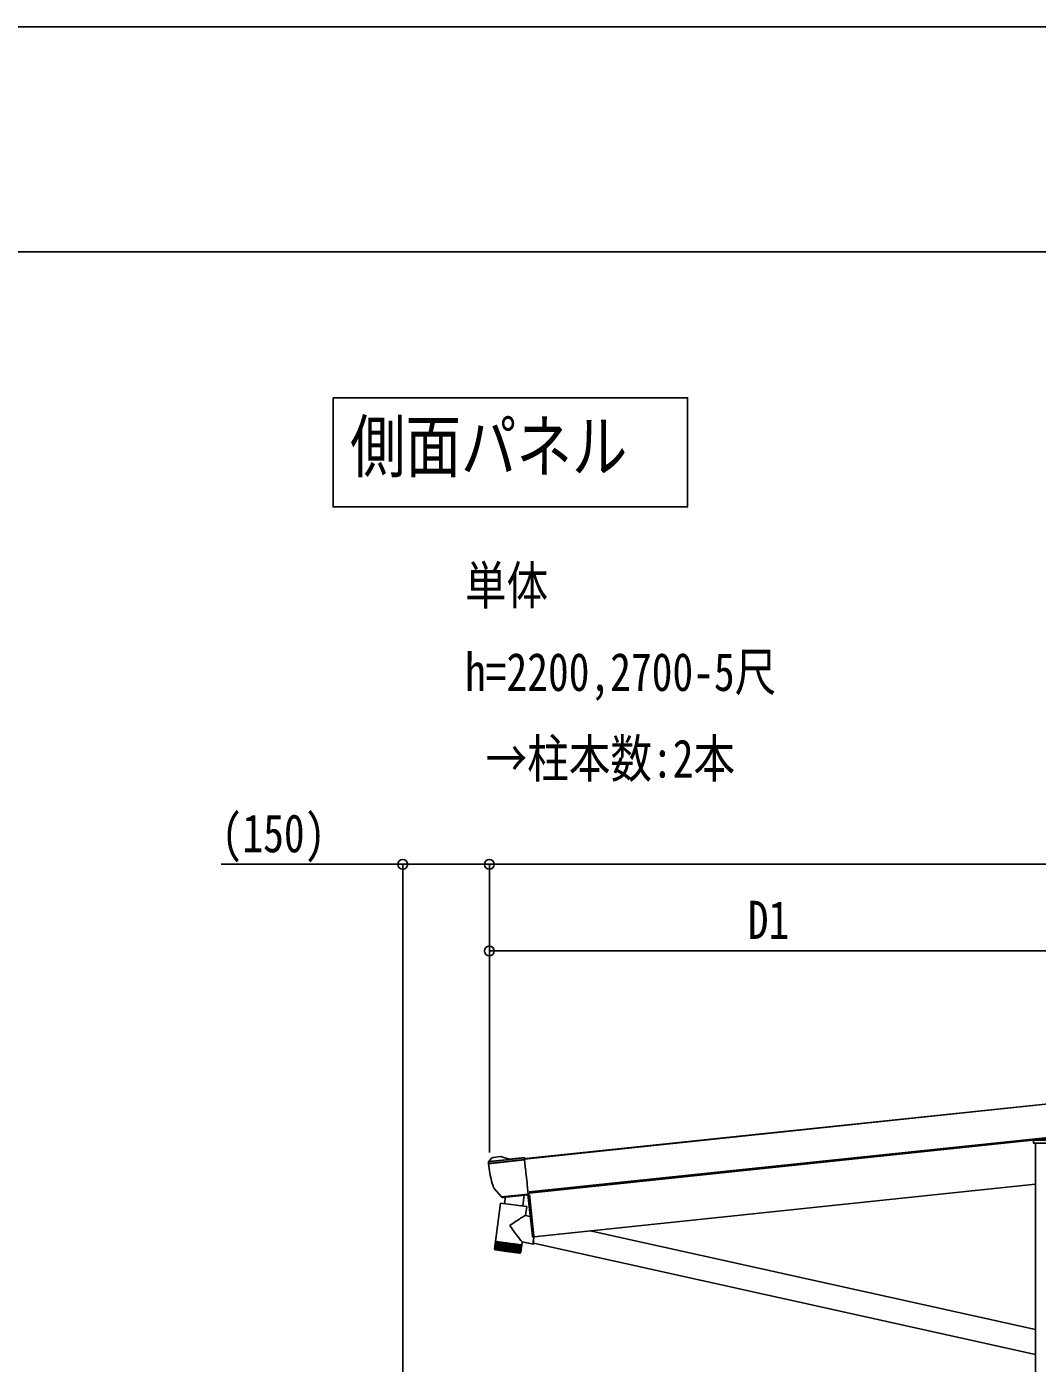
# Model space of a CAD drawing. Units: millimetres, scale not verified. Extents: x -8410 to 8410, y -5940 to 5940.
# Drawn here: x 872 to 2622, y 3626 to 5940 of the extents above; entities that cross this region are included whole.
import ezdxf
from ezdxf.enums import TextEntityAlignment as Align

# ---------------------------------------------------------------- set-up
doc = ezdxf.new("R2010")
doc.units = ezdxf.units.MM
doc.header["$LTSCALE"] = 30
for name, color, linetype in [('0-2_USER1', 3, 'Continuous'), ('0-4_YKK_13', 4, 'Continuous'), ('0-5_YKK_A1', 4, 'Continuous'), ('0-6_YKK_D', 6, 'Continuous'), ('0-7_YKK_ZWAK', 7, 'Continuous')]:
    doc.layers.add(name, color=color, linetype=linetype)
doc.styles.add('ＭＳ ゴシック', font='')
doc.styles.get('ＭＳ ゴシック').set_extended_font_data('MS Gothic')

msp = doc.modelspace()

# ---------------------------------------------------------------- linework, layer by layer
at = {"layer": '0-4_YKK_13'}
for p, q in [((2615.24, 4010.09), (2615.02, 4006.46)), ((2616.5, 4006.46), (2615.02, 4006.46)), ((2617.02, 4006.46), (2616.5, 4006.46)), ((2729.52, 4006.46), (2617.02, 4006.46)), ((2728.8, 4011.96), (2617.24, 4011.96)), ((1671.89, 3974.66), (1733.88, 3981.18)), ((1679.73, 3982.05), (1693.22, 3983.47)), ((1707.3, 3978.92), (1733.82, 3981.7)), ((1733.88, 3981.18), (1733.82, 3981.7)), ((1671.59, 3971.14), (1671.54, 3971.61)), ((1671.59, 3971.14), (1734.24, 3977.73)), ((1671.95, 3974.75), (1707.35, 3978.47)), ((1676.37, 3980.23), (1672.07, 3974.92)), ((1734.19, 3978.2), (1734.24, 3977.73)), ((1734.24, 3977.73), (1735.98, 3961.17)), ((1735.98, 3961.17), (1736.23, 3958.84)), ((1736.23, 3958.84), (1736.58, 3955.49)), ((1736.58, 3955.49), (1738.33, 3938.85)), ((1738.33, 3938.85), (1738.33, 3938.84)), ((1738.33, 3938.84), (1738.8, 3934.37)), ((1679.47, 3932.66), (1679.47, 3932.66)), ((1681.59, 3928.36), (1680.81, 3929.25)), ((1694.33, 3913.7), (1681.59, 3928.36)), ((1694.33, 3913.7), (1740.46, 3918.55)), ((1694.5, 3913.5), (1694.33, 3913.7)), ((1697.08, 3912.48), (1740.62, 3917.06)), ((1699.29, 3901.94), (1700.84, 3913.72)), ((1733.57, 3917.16), (1731.02, 3897.77)), ((1738.8, 3934.37), (1740.46, 3918.55)), ((1740.46, 3918.55), (1740.62, 3917.06)), ((1742.52, 3918.1), (1750.13, 3845.66)), ((1692.45, 3902.84), (1683.7, 3836.42)), ((1692.45, 3902.84), (1737.86, 3896.87)), ((1735.86, 3881.68), (1737.86, 3896.87)), ((1744.03, 3879.86), (1735.8, 3881.69)), ((2618.27, 3683.84), (1847.67, 3854.91)), ((1683.7, 3836.42), (1682.07, 3824.02)), ((1683.8, 3836.41), (1682.16, 3823.92)), ((1682.4, 3822.65), (1682.45, 3822.64)), ((1684.07, 3836.37), (1682.41, 3823.8)), ((1682.57, 3822.82), (1682.54, 3822.63)), ((1682.54, 3822.63), (1682.67, 3822.61)), ((1682.87, 3823.94), (1682.83, 3823.66)), ((1682.9, 3822.92), (1682.85, 3822.59)), ((1682.85, 3822.59), (1683.06, 3822.56)), ((1684.5, 3836.31), (1682.87, 3823.94)), ((1683.42, 3823.22), (1683.33, 3822.53)), ((1683.33, 3822.53), (1683.62, 3822.49)), ((1685.09, 3836.24), (1683.41, 3823.5)), ((1702.84, 3819.27), (1683.79, 3821.78)), ((1685.76, 3836.15), (1683.96, 3822.44)), ((1683.96, 3822.44), (1684.33, 3822.39)), ((1685.84, 3836.14), (1684.16, 3823.32)), ((1686.56, 3836.04), (1684.75, 3822.34)), ((1684.75, 3822.34), (1685.19, 3822.28)), ((1686.75, 3836.02), (1685.05, 3823.12)), ((1687.5, 3835.92), (1685.7, 3822.21)), ((1685.7, 3822.21), (1686.21, 3822.15)), ((1687.8, 3835.88), (1686.09, 3822.91)), ((1688.59, 3835.78), (1686.78, 3822.07)), ((1686.78, 3822.07), (1687.36, 3821.99)), ((1688.99, 3835.72), (1687.27, 3822.67)), ((1689.81, 3835.61), (1688.01, 3821.91)), ((1688.01, 3821.91), (1688.65, 3821.82)), ((1690.31, 3835.55), (1688.58, 3822.43)), ((1691.16, 3835.44), (1689.36, 3821.73)), ((1689.36, 3821.73), (1690.06, 3821.64)), ((1691.74, 3835.36), (1690.01, 3822.16)), ((1692.62, 3835.24), (1690.82, 3821.54)), ((1690.82, 3821.54), (1691.58, 3821.44)), ((1693.29, 3835.16), (1691.54, 3821.88)), ((1694.2, 3835.04), (1692.39, 3821.33)), ((1692.39, 3821.33), (1693.19, 3821.23)), ((1694.93, 3834.94), (1693.17, 3821.59)), ((1695.86, 3834.82), (1694.05, 3821.11)), ((1694.05, 3821.11), (1694.9, 3821)), ((1696.65, 3834.71), (1694.89, 3821.3)), ((1697.6, 3834.59), (1695.8, 3820.88)), ((1695.8, 3820.88), (1696.67, 3820.77)), ((1698.45, 3834.48), (1696.67, 3821.01)), ((1699.41, 3834.35), (1697.61, 3820.65)), ((1697.61, 3820.65), (1698.51, 3820.53)), ((1700.3, 3834.23), (1698.52, 3820.7)), ((1701.28, 3834.1), (1699.47, 3820.4)), ((1699.47, 3820.4), (1700.4, 3820.28)), ((1702.19, 3833.98), (1700.4, 3820.4)), ((1703.18, 3833.85), (1701.37, 3820.15)), ((1701.37, 3820.15), (1702.31, 3820.03)), ((1704.12, 3833.73), (1702.31, 3820.03)), ((1725.24, 3816.33), (1702.84, 3819.27)), ((1705.11, 3833.6), (1703.3, 3819.9)), ((1703.3, 3819.9), (1704.25, 3819.77)), ((1706.05, 3833.48), (1704.25, 3819.77)), ((1707.04, 3833.35), (1705.24, 3819.64)), ((1705.24, 3819.64), (1706.18, 3819.52)), ((1707.99, 3833.22), (1706.18, 3819.52)), ((1707.17, 3819.39), (1708.98, 3833.09)), ((1707.17, 3819.39), (1708.11, 3819.26)), ((1709.91, 3832.97), (1708.11, 3819.26)), ((1709.08, 3819.13), (1710.01, 3819.01)), ((1709.09, 3819.13), (1710.9, 3832.84)), ((1711.81, 3832.72), (1710.01, 3819.01)), ((1710.96, 3818.89), (1711.86, 3818.77)), ((1711, 3819.06), (1712.79, 3832.59)), ((1713.67, 3832.47), (1711.86, 3818.77)), ((1712.86, 3818.88), (1714.63, 3832.35)), ((1715.47, 3832.24), (1713.67, 3818.53)), ((1714.65, 3818.71), (1716.42, 3832.11)), ((1717.2, 3832.01), (1715.4, 3818.3)), ((1716.37, 3818.56), (1718.13, 3831.89)), ((1718.85, 3831.79), (1717.05, 3818.09)), ((1718.01, 3818.41), (1719.76, 3831.67)), ((1720.41, 3831.59), (1718.6, 3817.88)), ((1719.55, 3818.28), (1721.29, 3831.47)), ((1721.86, 3831.39), (1720.05, 3817.69)), ((1720.98, 3818.16), (1722.71, 3831.28)), ((1723.19, 3831.22), (1721.38, 3817.52)), ((1722.29, 3818.06), (1724.01, 3831.11)), ((1724.39, 3831.06), (1722.59, 3817.36)), ((1723.47, 3817.99), (1725.18, 3830.96)), ((1725.46, 3830.92), (1723.66, 3817.22)), ((1724.51, 3817.94), (1726.21, 3830.82)), ((1726.38, 3830.8), (1724.58, 3817.09)), ((1727.15, 3830.7), (1725.35, 3816.99)), ((1725.4, 3817.91), (1727.09, 3830.71)), ((1726.15, 3817.89), (1727.82, 3830.61)), ((1726.73, 3817.9), (1728.39, 3830.53)), ((1727.17, 3818.09), (1728.8, 3830.48)), ((1727.41, 3818.07), (1729.04, 3830.45)), ((1727.48, 3818.04), (1729.11, 3830.44)), ((1729.04, 3830.45), (1729.11, 3830.44)), ((1729.11, 3830.44), (1729.86, 3836.09)), ((1729.77, 3836.11), (1749.24, 3831.79)), ((1749.65, 3833.64), (2618.27, 3640.82)), ((1712.79, 3818.65), (1713.67, 3818.53)), ((1714.56, 3818.41), (1715.4, 3818.3)), ((1716.25, 3818.19), (1717.05, 3818.09)), ((1717.86, 3817.98), (1718.6, 3817.88)), ((1719.36, 3817.78), (1720.05, 3817.69)), ((1720.75, 3817.6), (1721.38, 3817.52)), ((1722.02, 3817.43), (1722.59, 3817.36)), ((1723.15, 3817.28), (1723.66, 3817.22)), ((1724.15, 3817.15), (1724.58, 3817.09)), ((1724.99, 3817.04), (1725.35, 3816.99)), ((1725.68, 3816.95), (1725.96, 3816.91)), ((1726.03, 3817.48), (1725.96, 3816.91)), ((1726.21, 3816.88), (1726.41, 3816.85)), ((1726.45, 3817.18), (1726.41, 3816.85)), ((1726.58, 3816.83), (1726.69, 3816.82)), ((1726.71, 3816.97), (1726.69, 3816.82)), ((1726.77, 3816.81), (1726.81, 3816.8))]:
    msp.add_line(p, q, dxfattribs=at)
for points in [[(1671.42, 3972.72), (1671.54, 3971.61), (1734.19, 3978.2), (1733.88, 3981.18)], [(1707.35, 3978.47), (1707.3, 3978.92), (1694.51, 3983.32)], [(1740.03, 3917.84), (1747.64, 3845.49), (1747.69, 3845)], [(1748.73, 3844.1), (1750.29, 3844.17), (1750.13, 3845.66)], [(1750.4, 3844.69), (1750, 3842.37), (1749.63, 3840.08), (1749.34, 3838.01), (1749.12, 3836.2), (1748.98, 3834.67), (1748.92, 3833.45), (1748.95, 3832.55), (1749.06, 3831.99), (1749.25, 3831.79), (1749.52, 3831.93), (1749.86, 3832.43), (1750.28, 3833.27), (1750.37, 3833.49)], [(1750.55, 3844.7), (1750.42, 3843.94), (1750.04, 3841.66), (1749.74, 3839.6), (1749.51, 3837.78), (1749.36, 3836.25), (1749.3, 3835.02), (1749.31, 3834.12), (1749.41, 3833.56), (1749.6, 3833.35), (1749.86, 3833.5), (1749.93, 3833.58)], [(1682.07, 3823.74), (1682.06, 3823.88), (1682.07, 3824.02), (1682.06, 3823.68), (1682.11, 3823.33), (1682.22, 3822.98), (1682.4, 3822.65)], [(1682.16, 3823.72), (1682.16, 3823.87), (1682.17, 3824.01), (1682.17, 3823.67), (1682.23, 3823.31), (1682.36, 3822.96), (1682.54, 3822.63)], [(1682.67, 3822.61), (1682.5, 3822.95), (1682.41, 3823.29), (1682.4, 3823.64), (1682.44, 3823.98), (1682.46, 3823.63), (1682.53, 3823.27), (1682.66, 3822.92), (1682.85, 3822.59)], [(1683.06, 3822.56), (1682.9, 3822.89), (1682.82, 3823.24), (1682.82, 3823.58), (1682.88, 3823.92), (1682.91, 3823.57), (1683, 3823.21), (1683.14, 3822.86), (1683.33, 3822.53)], [(1683.62, 3822.49), (1683.46, 3822.82), (1683.4, 3823.16), (1683.42, 3823.5), (1683.49, 3823.84), (1683.53, 3823.49), (1683.63, 3823.13), (1683.77, 3822.78), (1683.96, 3822.44)], [(1729.04, 3830.45), (1728.79, 3830.48), (1728.37, 3830.54), (1727.79, 3830.61), (1727.04, 3830.71), (1726.14, 3830.83), (1725.09, 3830.97), (1723.89, 3831.13), (1722.56, 3831.3), (1721.11, 3831.49), (1719.55, 3831.7), (1717.88, 3831.92), (1716.13, 3832.15), (1714.31, 3832.39), (1712.42, 3832.64), (1710.49, 3832.89), (1708.53, 3833.15), (1706.55, 3833.41), (1704.57, 3833.67), (1702.61, 3833.93), (1700.67, 3834.18), (1698.78, 3834.43), (1696.94, 3834.68), (1695.18, 3834.91), (1693.5, 3835.13), (1691.92, 3835.34), (1690.45, 3835.53), (1689.11, 3835.71), (1687.89, 3835.87), (1686.82, 3836.01), (1685.89, 3836.13), (1685.12, 3836.23), (1684.51, 3836.31), (1684.07, 3836.37), (1683.8, 3836.4), (1683.7, 3836.42)], [(1684.33, 3822.39), (1684.19, 3822.72), (1684.14, 3823.06), (1684.17, 3823.4), (1684.26, 3823.74), (1684.32, 3823.38), (1684.42, 3823.03), (1684.57, 3822.67), (1684.75, 3822.34)], [(1685.19, 3822.28), (1685.07, 3822.61), (1685.03, 3822.94), (1685.08, 3823.28), (1685.19, 3823.62), (1685.25, 3823.26), (1685.37, 3822.9), (1685.52, 3822.55), (1685.7, 3822.21)], [(1686.21, 3822.15), (1686.1, 3822.47), (1686.08, 3822.81), (1686.14, 3823.14), (1686.26, 3823.47), (1686.34, 3823.12), (1686.46, 3822.76), (1686.61, 3822.4), (1686.78, 3822.07)], [(1687.36, 3821.99), (1687.27, 3822.32), (1687.27, 3822.65), (1687.34, 3822.98), (1687.48, 3823.31), (1687.56, 3822.96), (1687.69, 3822.59), (1687.85, 3822.24), (1688.01, 3821.91)], [(1688.65, 3821.82), (1688.57, 3822.15), (1688.59, 3822.48), (1688.68, 3822.81), (1688.82, 3823.14), (1688.92, 3822.78), (1689.05, 3822.42), (1689.2, 3822.06), (1689.36, 3821.73)], [(1690.06, 3821.64), (1689.99, 3821.96), (1690.03, 3822.29), (1690.14, 3822.62), (1690.29, 3822.94), (1690.4, 3822.58), (1690.53, 3822.22), (1690.68, 3821.87), (1690.82, 3821.54)], [(1691.58, 3821.44), (1691.53, 3821.76), (1691.58, 3822.08), (1691.7, 3822.41), (1691.87, 3822.73), (1691.98, 3822.37), (1692.12, 3822.01), (1692.26, 3821.66), (1692.39, 3821.33)], [(1693.19, 3821.23), (1693.17, 3821.54), (1693.23, 3821.86), (1693.37, 3822.19), (1693.55, 3822.51), (1693.67, 3822.15), (1693.8, 3821.79), (1693.94, 3821.44), (1694.05, 3821.11)], [(1694.9, 3821), (1694.89, 3821.31), (1694.97, 3821.64), (1695.12, 3821.96), (1695.31, 3822.28), (1695.43, 3821.92), (1695.57, 3821.56), (1695.7, 3821.21), (1695.8, 3820.88)], [(1696.67, 3820.77), (1696.69, 3821.08), (1696.79, 3821.4), (1696.95, 3821.72), (1697.15, 3822.04), (1697.27, 3821.68), (1697.4, 3821.32), (1697.53, 3820.97), (1697.61, 3820.65)], [(1698.51, 3820.53), (1698.54, 3820.83), (1698.66, 3821.15), (1698.84, 3821.47), (1699.04, 3821.79), (1699.16, 3821.43), (1699.29, 3821.07), (1699.41, 3820.72), (1699.47, 3820.4)], [(1700.4, 3820.28), (1700.45, 3820.58), (1700.58, 3820.9), (1700.77, 3821.22), (1700.97, 3821.54), (1701.1, 3821.17), (1701.23, 3820.81), (1701.33, 3820.46), (1701.37, 3820.15)], [(1702.31, 3820.03), (1702.39, 3820.33), (1702.53, 3820.64), (1702.73, 3820.96), (1702.94, 3821.28), (1703.07, 3820.91), (1703.18, 3820.55), (1703.28, 3820.21), (1703.3, 3819.9)], [(1704.25, 3819.77), (1704.34, 3820.07), (1704.5, 3820.38), (1704.7, 3820.7), (1704.92, 3821.02), (1705.04, 3820.65), (1705.15, 3820.3), (1705.23, 3819.95), (1705.24, 3819.64)], [(1706.18, 3819.52), (1706.3, 3819.81), (1706.47, 3820.12), (1706.68, 3820.44), (1706.9, 3820.76), (1707.02, 3820.39), (1707.12, 3820.04), (1707.18, 3819.69), (1707.17, 3819.39)], [(1708.11, 3819.26), (1708.24, 3819.56), (1708.43, 3819.86), (1708.64, 3820.18), (1708.86, 3820.5), (1708.98, 3820.14), (1709.07, 3819.78), (1709.12, 3819.44), (1709.08, 3819.13)], [(1710.01, 3819.01), (1710.15, 3819.3), (1710.35, 3819.61), (1710.57, 3819.93), (1710.79, 3820.24), (1710.9, 3819.88), (1710.98, 3819.53), (1711.02, 3819.19), (1710.96, 3818.89)], [(1711.86, 3818.77), (1712.03, 3819.06), (1712.24, 3819.36), (1712.46, 3819.68), (1712.68, 3820), (1712.78, 3819.64), (1712.85, 3819.28), (1712.87, 3818.95), (1712.79, 3818.65)], [(1713.67, 3818.53), (1713.85, 3818.82), (1714.06, 3819.12), (1714.29, 3819.44), (1714.5, 3819.76), (1714.6, 3819.4), (1714.65, 3819.04), (1714.65, 3818.71), (1714.56, 3818.41)], [(1715.4, 3818.3), (1715.59, 3818.59), (1715.82, 3818.89), (1716.05, 3819.21), (1716.25, 3819.53), (1716.34, 3819.17), (1716.38, 3818.82), (1716.36, 3818.49), (1716.25, 3818.19)], [(1717.05, 3818.09), (1717.26, 3818.37), (1717.49, 3818.67), (1717.71, 3818.99), (1717.92, 3819.31), (1717.99, 3818.95), (1718.02, 3818.6), (1717.99, 3818.27), (1717.86, 3817.98)], [(1718.6, 3817.88), (1718.83, 3818.16), (1719.06, 3818.46), (1719.29, 3818.78), (1719.48, 3819.1), (1719.54, 3818.74), (1719.56, 3818.4), (1719.51, 3818.07), (1719.36, 3817.78)], [(1720.05, 3817.69), (1720.29, 3817.97), (1720.53, 3818.27), (1720.75, 3818.59), (1720.93, 3818.91), (1720.98, 3818.56), (1720.98, 3818.21), (1720.91, 3817.89), (1720.75, 3817.6)], [(1721.38, 3817.52), (1721.63, 3817.79), (1721.87, 3818.1), (1722.08, 3818.41), (1722.26, 3818.73), (1722.3, 3818.38), (1722.28, 3818.04), (1722.2, 3817.72), (1722.02, 3817.43)], [(1722.59, 3817.36), (1722.84, 3817.63), (1723.08, 3817.94), (1723.29, 3818.25), (1723.46, 3818.58), (1723.48, 3818.23), (1723.45, 3817.89), (1723.35, 3817.57), (1723.15, 3817.28)], [(1723.66, 3817.22), (1723.91, 3817.49), (1724.15, 3817.79), (1724.35, 3818.11), (1724.51, 3818.44), (1724.52, 3818.09), (1724.47, 3817.75), (1724.36, 3817.43), (1724.15, 3817.15)], [(1724.58, 3817.09), (1724.84, 3817.37), (1725.08, 3817.67), (1725.27, 3817.99), (1725.41, 3818.32), (1725.41, 3817.97), (1725.35, 3817.64), (1725.21, 3817.32), (1724.99, 3817.04)], [(1725.35, 3816.99), (1725.61, 3817.27), (1725.85, 3817.57), (1726.03, 3817.89), (1726.16, 3818.22), (1726.14, 3817.88), (1726.06, 3817.54), (1725.92, 3817.23), (1725.68, 3816.95)], [(1725.96, 3816.91), (1726.23, 3817.19), (1726.45, 3817.49), (1726.63, 3817.81), (1726.74, 3818.14), (1726.71, 3817.8), (1726.62, 3817.47), (1726.45, 3817.16), (1726.21, 3816.88)], [(1726.41, 3816.85), (1726.68, 3817.13), (1726.9, 3817.43), (1727.06, 3817.76), (1727.16, 3818.09), (1727.11, 3817.75), (1727, 3817.42), (1726.83, 3817.11), (1726.58, 3816.83)], [(1726.69, 3816.82), (1726.96, 3817.09), (1727.17, 3817.4), (1727.32, 3817.72), (1727.41, 3818.06), (1727.34, 3817.72), (1727.22, 3817.39), (1727.03, 3817.08), (1726.77, 3816.81)], [(1726.81, 3816.8), (1727.07, 3817.08), (1727.27, 3817.38), (1727.41, 3817.71), (1727.48, 3818.05)], [(1727, 3816.99), (1727.11, 3817.13), (1727.19, 3817.25)], [(1727.29, 3817.43), (1727.29, 3817.43), (1727.42, 3817.76)]]:
    msp.add_lwpolyline(points, dxfattribs=at)
for centre, radius, start, end in [((2617.24, 4009.96), 2, 90, 176.5), ((1680.26, 3977.08), 5, 96, 141), ((1693.53, 3980.48), 3, 71, 96), ((1674.41, 3973.03), 3, 147.09014, 185.99114), ((1872.48, 3992.25), 202, 186, 190.72588), ((1674.41, 3973.03), 3, 144.99171, 147.08128), ((1674.41, 3973.03), 3, 141, 144.99171), ((1872.48, 3992.25), 202, 190.72588, 191.39532), ((1872.48, 3992.25), 202, 191.39532, 192.35402), ((1872.48, 3992.25), 202, 192.35402, 197.15784), ((1872.48, 3992.25), 202, 197.16004, 197.86084), ((1683.07, 3931.22), 3, 197.86084, 221), ((1696.77, 3915.47), 3, 221, 276), ((1748.68, 3845.1), 1, 186, 272.5), ((1684.05, 3823.76), 2, 223.82389, 262.5), ((1725.5, 3818.31), 2, 262.5, 315.74417)]:
    msp.add_arc(centre, radius, start, end, dxfattribs=at)
for major_axis, start_param, end_param in [((25.42, 17.8), 0.0369538, 1.6148235), ((-19.42, 27.75), 1.5338425, 3.0975655)]:
    msp.add_ellipse((1710.41, 3863.87), major_axis=major_axis, ratio=0.040358, start_param=start_param, end_param=end_param, dxfattribs=at)
at = {"layer": '0-5_YKK_A1'}
for p, q in [((1734.08, 3979.29), (3610.53, 4176.51)), ((1736.02, 3979.92), (3610.48, 4176.94)), ((1736.02, 3979.92), (3610.48, 4176.94)), ((1736.07, 3979.5), (3610.53, 4176.51)), ((3616.55, 4119.25), (1742.09, 3922.24)), ((3636.65, 4119.36), (1742.29, 3920.25)), ((3616.76, 4117.27), (1742.29, 3920.25)), ((2618.27, 4006.46), (2618.27, 3547.46)), ((1734.03, 3979.71), (1736.02, 3979.92)), ((2618.27, 3935.9), (1750.24, 3844.67)), ((1742.52, 3918.1), (1750.24, 3844.67))]:
    msp.add_line(p, q, dxfattribs=at)
msp.add_lwpolyline([(1402.65, 5297.65), (2016.39, 5297.65), (2016.39, 5108.36), (1402.65, 5108.36)], close=True, dxfattribs=at)
at = {"layer": '0-6_YKK_D'}
for p, q in [((1523.27, 3553.46), (1523.27, 4490.59)), ((1673.27, 3990.44), (1673.27, 4490.59)), ((1673.27, 3991.44), (1673.27, 4490.59)), ((1673.27, 4489.59), (3673.27, 4489.59)), ((1673.27, 4137.43), (1673.27, 4340.59)), ((2673.27, 4339.59), (1673.27, 4339.59))]:
    msp.add_line(p, q, dxfattribs=at)
msp.add_lwpolyline([(1673.27, 4489.59), (1523.27, 4489.59), (1208.74, 4489.59)], dxfattribs=at)
for centre in [(1523.27, 4489.59), (1673.27, 4489.59), (1673.27, 4489.59), (1673.27, 4339.59)]:
    msp.add_circle(centre, 8.5, dxfattribs=at)
at = {"layer": '0-7_YKK_ZWAK'}
msp.add_line((7790.04, 5550), (-7809.96, 5550), dxfattribs=at)
msp.add_lwpolyline([(-8410, -5940), (8410, -5940), (8410, 5940), (-8410, 5940)], close=True, dxfattribs=at)

# ---------------------------------------------------------------- texts
at = {"layer": '0-2_USER1', "style": 'ＭＳ ゴシック', "width": 0.8}
for s, height, p in [('側面パネル', 87.98, (1432, 5143)), ('単体', 65.98, (1631, 4920)), ('h=2200,2700-5尺', 65.98, (1631, 4770)), (' →柱本数:2本', 65.98, (1631, 4620))]:
    msp.add_text(s, height=height, dxfattribs=at).set_placement(p, align=Align.BOTTOM_LEFT)
at = {"layer": '0-6_YKK_D', "style": 'ＭＳ ゴシック', "width": 0.8}
for s, p in [('(150)', (1209.8, 4490.66)), ('D1', (2120.47, 4340.66))]:
    msp.add_text(s, height=65.98, dxfattribs=at).set_placement(p, align=Align.BOTTOM_LEFT)

doc.saveas('drawing.dxf')
